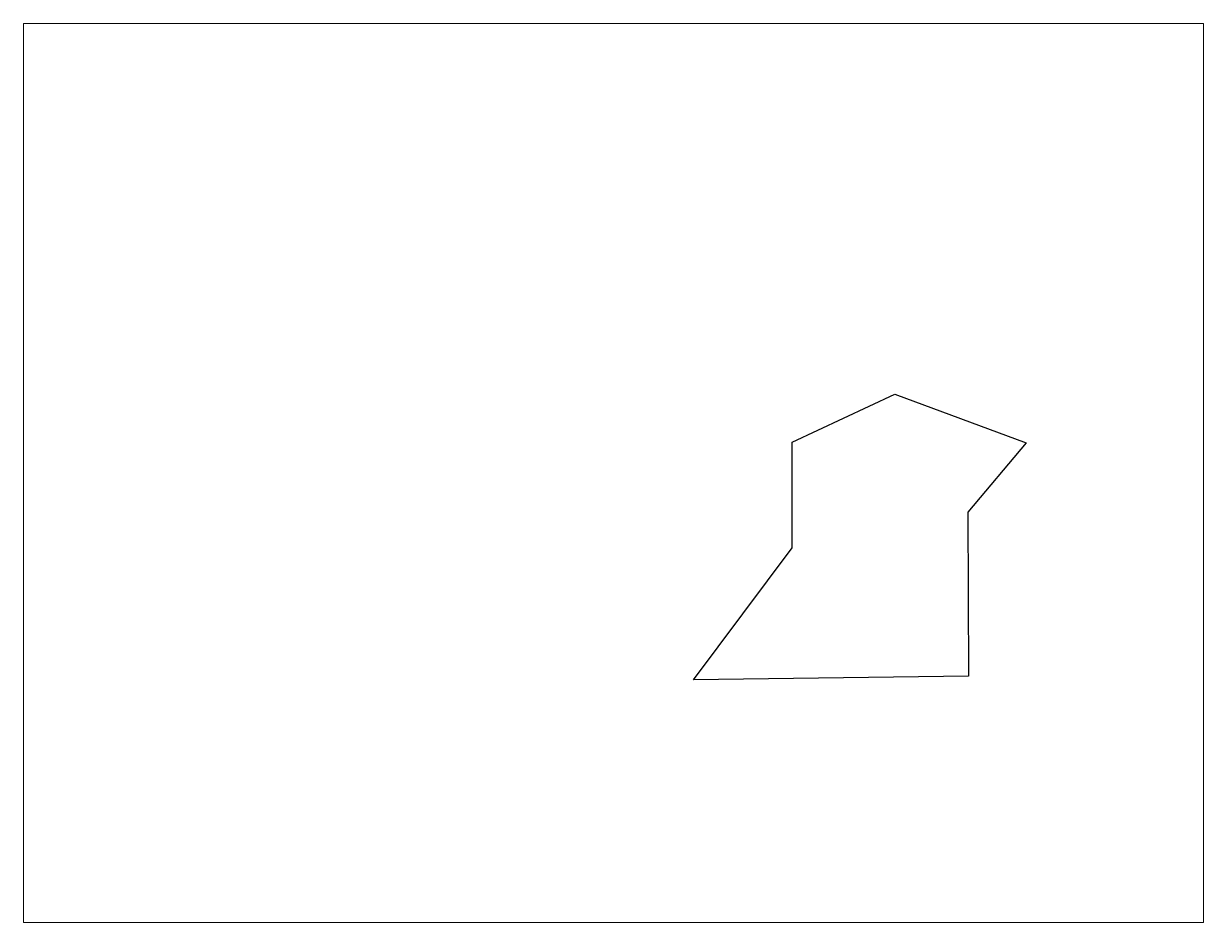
# Paper-space layout 'Layout2' of a CAD drawing. Header units: feet. Extents: x 1.05 to 9.45, y 0.8 to 7.2.
# The model-space entities are those that its viewports show. They can reach past a viewport. Long polylines and large blocks are cut down to what shows.
import ezdxf

# ---------------------------------------------------------------- set-up
doc = ezdxf.new("R2010")
doc.units = ezdxf.units.FT
doc.header["$MEASUREMENT"] = 0
doc.linetypes.add('ACAD_ISO02W100', pattern=[15, 12, -3])

msp = doc.modelspace()

# ---------------------------------------------------------------- linework, layer by layer
msp.add_lwpolyline([(-225.8, -242), (-225.8, 282), (282.6, 518.5), (931.8, 278.1), (643.7, -64.3), (647.3, -876.7), (-712.9, -894.9), (-225.8, -242)])

psp = doc.layouts.new('Layout2')

# ---------------------------------------------------------------- viewports
at = {"layer": '0', "linetype": 'ACAD_ISO02W100'}
psp.add_viewport(center=(5.25, 4), size=(8.4, 6.4), view_center_point=(-1109.333, 128.965), view_height=4446.336073, dxfattribs=at)

doc.saveas('drawing.dxf')
